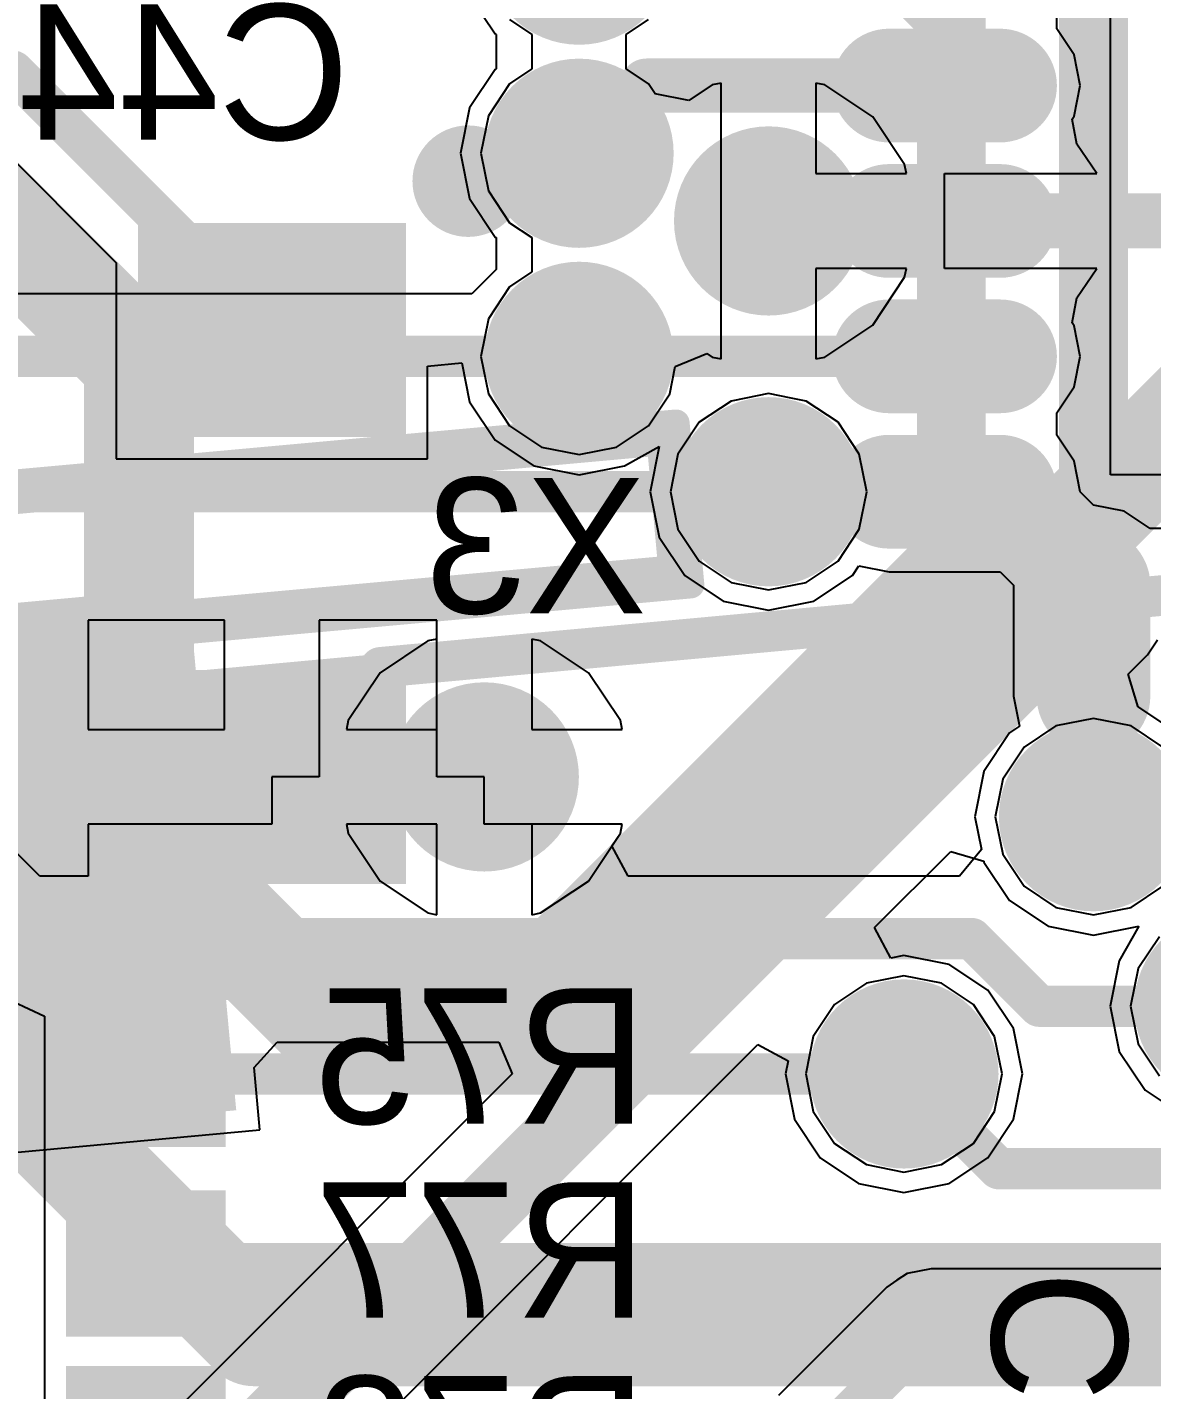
# Model space of a CAD drawing. Header units: millimetres. Extents: x 6 to 417, y 41 to 311.
# Drawn here: x 93.46 to 97.62, y 103.38 to 108.42 of the extents above; entities that cross this region are included whole.
import ezdxf

# ---------------------------------------------------------------- set-up
doc = ezdxf.new("R2010")
doc.units = ezdxf.units.MM
for name, color, linetype in [('BottomLayer', 5, 'Continuous'), ('BottomOverlay', 54, 'Continuous'), ('BottomPaste', 16, 'Continuous'), ('BottomSolder', 6, 'Continuous'), ('DrillDrawing', 1, 'Continuous'), ('KeepOutLayer', 6, 'Continuous'), ('Mechanical4', 56, 'Continuous'), ('MidLayer1', 16, 'Continuous'), ('MidLayer2', 76, 'Continuous'), ('MultiLayer', 9, 'Continuous'), ('TopLayer', 1, 'Continuous'), ('TopOverlay', 2, 'Continuous'), ('TopSolder', 216, 'Continuous')]:
    doc.layers.add(name, color=color, linetype=linetype)

msp = doc.modelspace()

# ---------------------------------------------------------------- linework, layer by layer
at = {"layer": 'BottomLayer'}
for p, q in [((97.4625, 106.7625), (97.4625, 109.1625)), ((97.2641, 108.4091), (97.2641, 108.4909)), ((97.3282, 108.3132), (97.2641, 108.4091)), ((97.3507, 108.2), (97.3282, 108.3132)), ((97.3282, 108.0868), (97.3507, 108.2)), ((97.3208, 108.0758), (97.3282, 108.0868)), ((97.3391, 107.9841), (97.3208, 108.0758)), ((93.3139, 108.0224), (93.7905, 107.5458)), ((97.4119, 107.875), (97.3391, 107.9841)), ((97.3391, 107.9841), (97.3391, 107.9841)), ((97.3391, 107.9841), (97.3391, 107.9841)), ((96.85, 107.525), (96.85, 107.875)), ((96.85, 107.875), (97.4119, 107.875)), ((93.7905, 107.5458), (93.7905, 106.8219)), ((97.4119, 107.525), (96.85, 107.525)), ((97.3391, 107.4159), (97.4119, 107.525)), ((97.3208, 107.3242), (97.3391, 107.4159)), ((97.3391, 107.4159), (97.3391, 107.4159)), ((97.3391, 107.4159), (97.3391, 107.4159)), ((97.3282, 107.3132), (97.3208, 107.3242)), ((97.3507, 107.2), (97.3282, 107.3132)), ((94.9405, 107.1639), (95.0669, 107.1763)), ((95.0669, 107.1763), (95.0955, 107.0325)), ((97.3282, 107.0868), (97.3507, 107.2)), ((94.9405, 106.8219), (94.9405, 107.1639)), ((97.2641, 106.9909), (97.3282, 107.0868)), ((95.0955, 107.0325), (95.1904, 106.8904)), ((97.2641, 106.9091), (97.2641, 106.9909)), ((95.1904, 106.8904), (95.3325, 106.7955)), ((97.3282, 106.8132), (97.2641, 106.9091)), ((93.7905, 106.8219), (94.9405, 106.8219)), ((95.6676, 106.7955), (95.7955, 106.8675)), ((95.7955, 106.8675), (95.7622, 106.7)), ((95.7955, 106.8675), (95.7955, 106.8675)), ((95.3325, 106.7955), (95.5, 106.7622)), ((95.5, 106.7622), (95.6676, 106.7955)), ((95.6676, 106.7955), (95.6676, 106.7955)), ((95.6676, 106.7955), (95.6676, 106.7955)), ((95.6676, 106.7955), (95.6676, 106.7955)), ((95.6676, 106.7955), (95.6676, 106.7955)), ((95.6676, 106.7955), (95.6676, 106.7955)), ((95.6676, 106.7955), (95.6676, 106.7955)), ((97.3507, 106.7), (97.3282, 106.8132)), ((99.8625, 106.7625), (97.4625, 106.7625)), ((95.7622, 106.7), (95.7955, 106.5325)), ((97.4, 106.6507), (97.3507, 106.7)), ((97.5132, 106.6282), (97.4, 106.6507)), ((97.6091, 106.5641), (97.5132, 106.6282)), ((95.7955, 106.5325), (95.8904, 106.3904)), ((97.6909, 106.5641), (97.6091, 106.5641)), ((96.5096, 106.3904), (96.5337, 106.4265)), ((96.5337, 106.4265), (96.645, 106.4043)), ((95.8904, 106.3904), (96.0325, 106.2955)), ((96.3675, 106.2955), (96.5096, 106.3904)), ((96.645, 106.4043), (97.055, 106.4043)), ((97.055, 106.4043), (97.1043, 106.355)), ((97.1043, 106.355), (97.1043, 105.945)), ((96.0325, 106.2955), (96.2, 106.2622)), ((96.2, 106.2622), (96.3675, 106.2955)), ((94.1905, 106.2259), (93.6865, 106.2259)), ((93.6865, 106.2259), (93.6865, 105.8219)), ((94.1905, 105.8219), (94.1905, 106.2259)), ((94.975, 106.2259), (94.5405, 106.2259)), ((94.5405, 106.2259), (94.5405, 105.6469)), ((94.975, 105.6469), (94.975, 106.2259)), ((95.3581, 106.1494), (95.325, 106.156)), ((95.325, 106.156), (95.325, 105.8219)), ((95.5346, 106.0315), (95.3581, 106.1494)), ((95.6525, 105.8551), (95.5346, 106.0315)), ((97.1043, 105.945), (97.1265, 105.8337)), ((93.6865, 105.8219), (94.1905, 105.8219)), ((95.325, 105.8219), (95.659, 105.8219)), ((95.659, 105.8219), (95.6525, 105.8551)), ((97.1265, 105.8337), (97.0904, 105.8096)), ((97.0904, 105.8096), (96.9955, 105.6675)), ((96.9955, 105.6675), (96.9622, 105.5)), ((94.5405, 105.6469), (94.3655, 105.6469)), ((94.3655, 105.6469), (94.3655, 105.4719)), ((95.15, 105.6469), (94.975, 105.6469)), ((95.15, 105.4719), (95.15, 105.6469)), ((94.3655, 105.4719), (93.6865, 105.4719)), ((93.6865, 105.4719), (93.6865, 105.2806)), ((95.659, 105.4719), (95.15, 105.4719)), ((95.6525, 105.4388), (95.659, 105.4719)), ((96.9622, 105.5), (96.9863, 105.3788)), ((95.6216, 105.3926), (95.6525, 105.4388)), ((93.508, 105.2806), (93.3905, 105.3981)), ((95.6815, 105.2806), (95.6216, 105.3926)), ((96.9863, 105.3788), (96.9057, 105.2806)), ((93.6865, 105.2806), (93.508, 105.2806)), ((96.9057, 105.2806), (95.6815, 105.2806)), ((93.4102, 104.8175), (93.525, 104.7632)), ((93.525, 104.7632), (93.525, 104.2)), ((93.525, 104.2), (93.525, 103.5)), ((93.525, 103.5), (93.525, 102.852))]:
    msp.add_line(p, q, dxfattribs=at)
for points, const_width in [([(92.8034, 108.2531), (93.4094, 108.2531)], 0.1524), ([(93.4094, 108.2531), (94.3655, 107.2969)], 0.1524), ([(96.645, 108.2), (97.055, 108.2)], 0.28), ([(95.5, 107.95), (95.75, 108.2)], 0.2), ([(95.75, 108.2), (96.85, 108.2)], 0.2), ([(96.645, 107.7), (97.055, 107.7)], 0.28), ([(96.2, 107.7), (97.675, 107.7)], 0.2032), ([(96.645, 107.2), (97.055, 107.2)], 0.28), ([(95.5, 107.2), (96.85, 107.2)], 0.1524), ([(96.645, 106.7), (97.055, 106.7)], 0.28), ([(96.2, 106.7), (96.85, 106.7)], 0.1524), ([(97.4, 105.945), (97.4, 106.355)], 0.28), ([(97.4, 105.5), (97.4, 106.15)], 0.1524), ([(94.3655, 105.6469), (95.15, 105.6469)], 0.254), ([(92.8155, 105.6469), (93.4125, 105.05)], 0.1524), ([(93.4125, 105.05), (96.95, 105.05)], 0.1524), ([(96.95, 105.05), (97.2, 104.8)], 0.1524), ([(97.2, 104.8), (97.9, 104.8)], 0.1524), ([(93.9, 104.55), (96.7, 104.55)], 0.1524), ([(93.9, 103.85), (98.45, 103.85)], 0.1524)]:
    msp.add_lwpolyline(points, dxfattribs=dict(at, const_width=const_width))
for points, const_width in [([(93.3713, 108.2531, 1), (93.4475, 108.2531, 1)], 0.0762), ([(93.3713, 108.2531, 1), (93.4475, 108.2531, 1)], 0.0762), ([(96.575, 108.2, 1), (96.715, 108.2, 1)], 0.14), ([(96.985, 108.2, 1), (97.125, 108.2, 1)], 0.14), ([(95.7, 108.2, 1), (95.8, 108.2, 1)], 0.1), ([(95.7, 108.2, 1), (95.8, 108.2, 1)], 0.1), ([(96.8, 108.2, 1), (96.9, 108.2, 1)], 0.1), ([(95.3603, 107.95, 1), (95.6397, 107.95, 1)], 0.2794), ([(95.45, 107.95, 1), (95.55, 107.95, 1)], 0.1), ([(96.0603, 107.7, 1), (96.3397, 107.7, 1)], 0.2794), ([(96.575, 107.7, 1), (96.715, 107.7, 1)], 0.14), ([(96.985, 107.7, 1), (97.125, 107.7, 1)], 0.14), ([(96.1492, 107.7, 1), (96.2508, 107.7, 1)], 0.1016), ([(97.6242, 107.7, 1), (97.7258, 107.7, 1)], 0.1016), ([(95.3603, 107.2, 1), (95.6397, 107.2, 1)], 0.2794), ([(94.3274, 107.2969, 1), (94.4036, 107.2969, 1)], 0.0762), ([(96.575, 107.2, 1), (96.715, 107.2, 1)], 0.14), ([(96.985, 107.2, 1), (97.125, 107.2, 1)], 0.14), ([(95.4619, 107.2, 1), (95.5381, 107.2, 1)], 0.0762), ([(96.8119, 107.2, 1), (96.8881, 107.2, 1)], 0.0762), ([(96.0603, 106.7, 1), (96.3397, 106.7, 1)], 0.2794), ([(96.575, 106.7, 1), (96.715, 106.7, 1)], 0.14), ([(96.985, 106.7, 1), (97.125, 106.7, 1)], 0.14), ([(96.1619, 106.7, 1), (96.2381, 106.7, 1)], 0.0762), ([(96.8119, 106.7, 1), (96.8881, 106.7, 1)], 0.0762), ([(97.33, 106.355, 1), (97.47, 106.355, 1)], 0.14), ([(97.3619, 106.15, 1), (97.4381, 106.15, 1)], 0.0762), ([(97.33, 105.945, 1), (97.47, 105.945, 1)], 0.14), ([(95.0103, 105.6469, 1), (95.2897, 105.6469, 1)], 0.2794), ([(94.302, 105.6469, 1), (94.429, 105.6469, 1)], 0.127), ([(95.0865, 105.6469, 1), (95.2135, 105.6469, 1)], 0.127), ([(97.2603, 105.5, 1), (97.5397, 105.5, 1)], 0.2794), ([(97.3619, 105.5, 1), (97.4381, 105.5, 1)], 0.0762), ([(93.3744, 105.05, 1), (93.4506, 105.05, 1)], 0.0762), ([(93.3744, 105.05, 1), (93.4506, 105.05, 1)], 0.0762), ([(96.9119, 105.05, 1), (96.9881, 105.05, 1)], 0.0762), ([(96.9119, 105.05, 1), (96.9881, 105.05, 1)], 0.0762), ([(97.1619, 104.8, 1), (97.2381, 104.8, 1)], 0.0762), ([(97.1619, 104.8, 1), (97.2381, 104.8, 1)], 0.0762), ([(96.5603, 104.55, 1), (96.8397, 104.55, 1)], 0.2794), ([(93.8619, 104.55, 1), (93.9381, 104.55, 1)], 0.0762), ([(96.6619, 104.55, 1), (96.7381, 104.55, 1)], 0.0762), ([(93.8619, 103.85, 1), (93.9381, 103.85, 1)], 0.0762)]:
    msp.add_lwpolyline(points, format="xyb", close=True, dxfattribs=dict(at, const_width=const_width))
for points in [[(94.7905, 107.6219), (93.9405, 107.6219), (94.7905, 106.9719), (93.9405, 106.9719)], [(94.7905, 105.9719), (93.9405, 105.9719), (94.7905, 105.3219), (93.9405, 105.3219)], [(93.675, 104.35), (94.125, 104.35), (93.675, 104.75), (94.125, 104.75)], [(93.675, 103.65), (94.125, 103.65), (93.675, 104.05), (94.125, 104.05)], [(93.675, 103.002), (94.125, 103.002), (93.675, 103.402), (94.125, 103.402)]]:
    msp.add_solid(points, dxfattribs=at)
at = {"layer": 'BottomOverlay'}
for points, const_width in [([(95.1464, 107.8469, 1), (95.0346, 107.8469, 1)], 0.3), ([(94.9596, 107.8469, 1), (95.1096, 107.8469, 1)], 0.15), ([(95.0714, 107.8469, 1), (95.2214, 107.8469, 1)], 0.15)]:
    msp.add_lwpolyline(points, format="xyb", close=True, dxfattribs=dict(at, const_width=const_width))
at = {"layer": 'BottomPaste', "const_width": 0.18}
for points in [[(96.645, 108.2), (97.055, 108.2)], [(96.645, 107.7), (97.055, 107.7)], [(96.645, 107.2), (97.055, 107.2)], [(96.645, 106.7), (97.055, 106.7)], [(97.4, 105.945), (97.4, 106.355)]]:
    msp.add_lwpolyline(points, dxfattribs=at)
at = {"layer": 'BottomPaste', "const_width": 0.09}
for points in [[(96.6, 108.2, 1), (96.69, 108.2, 1)], [(97.01, 108.2, 1), (97.1, 108.2, 1)], [(96.6, 107.7, 1), (96.69, 107.7, 1)], [(97.01, 107.7, 1), (97.1, 107.7, 1)], [(96.6, 107.2, 1), (96.69, 107.2, 1)], [(97.01, 107.2, 1), (97.1, 107.2, 1)], [(96.6, 106.7, 1), (96.69, 106.7, 1)], [(97.01, 106.7, 1), (97.1, 106.7, 1)], [(97.355, 106.355, 1), (97.445, 106.355, 1)], [(97.355, 105.945, 1), (97.445, 105.945, 1)]]:
    msp.add_lwpolyline(points, format="xyb", close=True, dxfattribs=at)
at = {"layer": 'BottomPaste'}
for points in [[(94.7405, 107.5719), (93.9905, 107.5719), (94.7405, 107.0219), (93.9905, 107.0219)], [(94.7405, 105.9219), (93.9905, 105.9219), (94.7405, 105.3719), (93.9905, 105.3719)], [(93.725, 104.4), (94.075, 104.4), (93.725, 104.7), (94.075, 104.7)], [(93.725, 103.7), (94.075, 103.7), (93.725, 104), (94.075, 104)]]:
    msp.add_solid(points, dxfattribs=at)
at = {"layer": 'BottomSolder'}
for points, const_width in [([(95.3253, 108.7, 1), (95.6747, 108.7, 1)], 0.3494), ([(96.54, 108.2, 1), (96.75, 108.2, 1)], 0.21), ([(96.95, 108.2, 1), (97.16, 108.2, 1)], 0.21), ([(95.3253, 107.95, 1), (95.6747, 107.95, 1)], 0.3494), ([(96.0253, 107.7, 1), (96.3747, 107.7, 1)], 0.3494), ([(96.54, 107.7, 1), (96.75, 107.7, 1)], 0.21), ([(96.95, 107.7, 1), (97.16, 107.7, 1)], 0.21), ([(95.3253, 107.2, 1), (95.6747, 107.2, 1)], 0.3494), ([(96.54, 107.2, 1), (96.75, 107.2, 1)], 0.21), ([(96.95, 107.2, 1), (97.16, 107.2, 1)], 0.21), ([(96.0253, 106.7, 1), (96.3747, 106.7, 1)], 0.3494), ([(96.54, 106.7, 1), (96.75, 106.7, 1)], 0.21), ([(96.95, 106.7, 1), (97.16, 106.7, 1)], 0.21), ([(97.295, 106.355, 1), (97.505, 106.355, 1)], 0.21), ([(97.295, 105.945, 1), (97.505, 105.945, 1)], 0.21), ([(94.9753, 105.6469, 1), (95.3247, 105.6469, 1)], 0.3494), ([(97.2253, 105.5, 1), (97.5747, 105.5, 1)], 0.3494), ([(97.7253, 104.8, 1), (98.0747, 104.8, 1)], 0.3494), ([(96.5253, 104.55, 1), (96.8747, 104.55, 1)], 0.3494)]:
    msp.add_lwpolyline(points, format="xyb", close=True, dxfattribs=dict(at, const_width=const_width))
at = {"layer": 'BottomSolder', "const_width": 0.42}
for points in [[(96.645, 108.2), (97.055, 108.2)], [(96.645, 107.7), (97.055, 107.7)], [(96.645, 107.2), (97.055, 107.2)], [(96.645, 106.7), (97.055, 106.7)], [(97.4, 105.945), (97.4, 106.355)]]:
    msp.add_lwpolyline(points, dxfattribs=at)
at = {"layer": 'BottomSolder'}
for points in [[(94.8605, 107.6919), (93.8705, 107.6919), (94.8605, 106.9019), (93.8705, 106.9019)], [(94.8605, 106.0419), (93.8705, 106.0419), (94.8605, 105.2519), (93.8705, 105.2519)], [(93.605, 104.28), (94.195, 104.28), (93.605, 104.82), (94.195, 104.82)], [(93.605, 103.58), (94.195, 103.58), (93.605, 104.12), (94.195, 104.12)], [(93.605, 102.932), (94.195, 102.932), (93.605, 103.472), (94.195, 103.472)]]:
    msp.add_solid(points, dxfattribs=at)
at = {"layer": 'DrillDrawing', "const_width": 0.1}
for points in [[(119.9857, 99, -39.996351), (119.9857, 101)], [(119.9819, 99, -39.98872), (119.9819, 101)]]:
    msp.add_lwpolyline(points, format="xyb", dxfattribs=at)
at = {"layer": 'DrillDrawing', "const_width": 0.1524}
for points in [[(95.4238, 107.95, 1), (95.5762, 107.95, 1)], [(96.1238, 107.7, 1), (96.2762, 107.7, 1)], [(95.4238, 107.2, 1), (95.5762, 107.2, 1)], [(96.1238, 106.7, 1), (96.2762, 106.7, 1)], [(95.0738, 105.6469, 1), (95.2262, 105.6469, 1)], [(97.3238, 105.5, 1), (97.4762, 105.5, 1)], [(96.6238, 104.55, 1), (96.7762, 104.55, 1)]]:
    msp.add_lwpolyline(points, format="xyb", close=True, dxfattribs=at)
at = {"layer": 'KeepOutLayer', "const_width": 0.1}
msp.add_lwpolyline([(119.9857, 99, -39.996351), (119.9857, 101)], format="xyb", dxfattribs=at)
at = {"layer": 'Mechanical4', "const_width": 0.1}
for points in [[(91.9321, 105.7906), (106.8692, 107.1632)], [(91.078, 106.5198), (95.8584, 106.9537)], [(95.7999, 106.8835), (95.8584, 106.9537)], [(95.8584, 106.9537), (95.9127, 106.3561)], [(91.1482, 106.4613), (95.7999, 106.8835)], [(95.7999, 106.8835), (95.8425, 106.4146)], [(91.6597, 106.035), (95.8425, 106.4146)], [(95.8425, 106.4146), (95.9127, 106.3561)], [(91.7298, 105.9765), (95.9127, 106.3561)]]:
    msp.add_lwpolyline(points, dxfattribs=at)
at = {"layer": 'Mechanical4', "const_width": 0.05}
for points in [[(95.8334, 106.9537, 1), (95.8834, 106.9537, 1)], [(95.8334, 106.9537, 1), (95.8834, 106.9537, 1)], [(95.8334, 106.9537, 1), (95.8834, 106.9537, 1)], [(95.7749, 106.8835, 1), (95.8249, 106.8835, 1)], [(95.7749, 106.8835, 1), (95.8249, 106.8835, 1)], [(95.7749, 106.8835, 1), (95.8249, 106.8835, 1)], [(95.8175, 106.4146, 1), (95.8675, 106.4146, 1)], [(95.8175, 106.4146, 1), (95.8675, 106.4146, 1)], [(95.8175, 106.4146, 1), (95.8675, 106.4146, 1)], [(95.8877, 106.3561, 1), (95.9377, 106.3561, 1)], [(95.8877, 106.3561, 1), (95.9377, 106.3561, 1)], [(95.8877, 106.3561, 1), (95.9377, 106.3561, 1)]]:
    msp.add_lwpolyline(points, format="xyb", close=True, dxfattribs=at)
at = {"layer": 'MidLayer1'}
for p, q in [((95.2436, 108.4436), (95.3261, 108.3885)), ((95.6739, 108.3885), (95.7564, 108.4436)), ((95.3261, 108.3885), (95.3261, 108.2615)), ((95.6739, 108.2615), (95.6739, 108.3885)), ((95.3261, 108.2615), (95.2436, 108.2064)), ((95.7564, 108.2064), (95.6739, 108.2615)), ((95.2436, 108.2064), (95.165, 108.0887)), ((95.781, 108.1695), (95.7564, 108.2064)), ((95.9919, 108.2025), (95.9055, 108.1448)), ((96.025, 108.209), (95.9919, 108.2025)), ((96.025, 107.7), (96.025, 108.209)), ((96.4081, 108.2025), (96.375, 108.209)), ((96.375, 108.209), (96.375, 107.875)), ((96.5846, 108.0846), (96.4081, 108.2025)), ((95.9055, 108.1448), (95.781, 108.1695)), ((95.165, 108.0887), (95.1374, 107.95)), ((96.7025, 107.9081), (96.5846, 108.0846)), ((95.1374, 107.95), (95.165, 107.8113)), ((96.709, 107.875), (96.7025, 107.9081)), ((96.375, 107.875), (96.709, 107.875)), ((95.165, 107.8113), (95.2436, 107.6936)), ((95.2436, 107.6936), (95.3261, 107.6385)), ((96.025, 107.191), (96.025, 107.7)), ((95.3261, 107.6385), (95.3261, 107.5115)), ((96.709, 107.525), (96.375, 107.525)), ((96.375, 107.525), (96.375, 107.191)), ((96.7025, 107.4919), (96.709, 107.525)), ((95.3261, 107.5115), (95.2436, 107.4564)), ((96.5846, 107.3154), (96.7025, 107.4919)), ((95.2436, 107.4564), (95.165, 107.3387)), ((95.165, 107.3387), (95.1374, 107.2)), ((96.4081, 107.1975), (96.5846, 107.3154)), ((95.1374, 107.2), (95.165, 107.0613)), ((95.855, 107.162), (95.9724, 107.2106)), ((95.9724, 107.2106), (95.9919, 107.1975)), ((95.9919, 107.1975), (96.025, 107.191)), ((96.375, 107.191), (96.4081, 107.1975)), ((95.835, 107.0613), (95.855, 107.162)), ((95.165, 107.0613), (95.2436, 106.9436)), ((95.7564, 106.9436), (95.835, 107.0613)), ((96.0613, 107.035), (95.9436, 106.9564)), ((96.116, 107.0459), (96.0613, 107.035)), ((96.2, 107.0626), (96.116, 107.0459)), ((96.116, 107.0459), (96.116, 107.0459)), ((96.284, 107.0459), (96.2, 107.0626)), ((96.3388, 107.035), (96.284, 107.0459)), ((96.284, 107.0459), (96.284, 107.0459)), ((96.4564, 106.9564), (96.3388, 107.035)), ((95.2436, 106.9436), (95.3613, 106.865)), ((95.6388, 106.865), (95.7564, 106.9436)), ((95.9436, 106.9564), (95.865, 106.8388)), ((96.535, 106.8388), (96.4564, 106.9564)), ((95.3613, 106.865), (95.5, 106.8374)), ((95.5, 106.8374), (95.6388, 106.865)), ((95.865, 106.8388), (95.8374, 106.7)), ((96.5626, 106.7), (96.535, 106.8388)), ((95.8374, 106.7), (95.865, 106.5613)), ((96.535, 106.5613), (96.5626, 106.7)), ((95.865, 106.5613), (95.9436, 106.4436)), ((96.4564, 106.4436), (96.535, 106.5613)), ((95.9436, 106.4436), (96.0613, 106.365)), ((96.3388, 106.365), (96.4564, 106.4436)), ((96.0613, 106.365), (96.2, 106.3374)), ((96.2, 106.3374), (96.3388, 106.365)), ((94.9419, 106.1494), (94.7654, 106.0315)), ((94.975, 106.156), (94.9419, 106.1494)), ((94.975, 105.8219), (94.975, 106.156)), ((95.3581, 106.1494), (95.325, 106.156)), ((95.325, 106.156), (95.325, 105.8219)), ((95.5346, 106.0315), (95.3581, 106.1494)), ((94.7654, 106.0315), (94.6475, 105.8551)), ((95.6525, 105.8551), (95.5346, 106.0315)), ((94.6475, 105.8551), (94.641, 105.8219)), ((94.641, 105.8219), (94.975, 105.8219)), ((95.325, 105.8219), (95.659, 105.8219)), ((95.659, 105.8219), (95.6525, 105.8551)), ((97.2613, 105.835), (97.1436, 105.7564)), ((97.4, 105.8626), (97.2613, 105.835)), ((97.5387, 105.835), (97.4, 105.8626)), ((97.6564, 105.7564), (97.5387, 105.835)), ((97.1436, 105.7564), (97.065, 105.6388)), ((97.065, 105.6388), (97.0374, 105.5)), ((94.975, 105.4719), (94.641, 105.4719)), ((94.641, 105.4719), (94.6475, 105.4388)), ((94.975, 105.1379), (94.975, 105.4719)), ((95.659, 105.4719), (95.325, 105.4719)), ((95.325, 105.4719), (95.325, 105.1379)), ((95.6525, 105.4388), (95.659, 105.4719)), ((97.0374, 105.5), (97.065, 105.3613)), ((94.6475, 105.4388), (94.7654, 105.2624)), ((95.5346, 105.2624), (95.6525, 105.4388)), ((97.065, 105.3613), (97.1436, 105.2436)), ((94.7654, 105.2624), (94.9419, 105.1445)), ((95.3581, 105.1445), (95.5346, 105.2624)), ((97.1436, 105.2436), (97.2613, 105.165)), ((97.5387, 105.165), (97.6564, 105.2436)), ((97.2613, 105.165), (97.4, 105.1374)), ((97.4, 105.1374), (97.5387, 105.165)), ((94.9419, 105.1445), (94.975, 105.1379)), ((95.325, 105.1379), (95.3581, 105.1445)), ((97.6436, 105.0564), (97.565, 104.9388)), ((96.7, 104.9126), (96.5613, 104.885)), ((96.8387, 104.885), (96.7, 104.9126)), ((97.565, 104.9388), (97.5374, 104.8)), ((96.5613, 104.885), (96.4436, 104.8064)), ((96.9564, 104.8064), (96.8387, 104.885)), ((96.4436, 104.8064), (96.365, 104.6887)), ((97.035, 104.6887), (96.9564, 104.8064)), ((97.5374, 104.8), (97.565, 104.6613)), ((96.365, 104.6887), (96.3374, 104.55)), ((97.0626, 104.55), (97.035, 104.6887)), ((97.565, 104.6613), (97.6436, 104.5436)), ((96.3374, 104.55), (96.365, 104.4113)), ((97.035, 104.4113), (97.0626, 104.55)), ((96.365, 104.4113), (96.4436, 104.2936)), ((96.9564, 104.2936), (97.035, 104.4113)), ((96.4436, 104.2936), (96.5613, 104.215)), ((96.8387, 104.215), (96.9564, 104.2936)), ((96.5613, 104.215), (96.7, 104.1874)), ((96.7, 104.1874), (96.8387, 104.215))]:
    msp.add_line(p, q, dxfattribs=at)
at = {"layer": 'MidLayer1', "const_width": 0.2794}
for points in [[(95.3603, 107.95, 1), (95.6397, 107.95, 1)], [(96.0603, 107.7, 1), (96.3397, 107.7, 1)], [(95.3603, 107.2, 1), (95.6397, 107.2, 1)], [(96.0603, 106.7, 1), (96.3397, 106.7, 1)], [(95.0103, 105.6469, 1), (95.2897, 105.6469, 1)], [(97.2603, 105.5, 1), (97.5397, 105.5, 1)], [(96.5603, 104.55, 1), (96.8397, 104.55, 1)]]:
    msp.add_lwpolyline(points, format="xyb", close=True, dxfattribs=at)
at = {"layer": 'MidLayer2'}
for points, const_width in [([(92.8034, 108.2531), (93.875, 107.1815)], 0.4064), ([(95.475, 104.7), (98.175, 107.4)], 0.4064), ([(93.875, 105.438), (93.875, 107.1815)], 0.4064), ([(92.2996, 105.6), (94.2996, 103.6)], 0.4064), ([(93.875, 105.438), (94.613, 104.7)], 0.4064), ([(94.613, 104.7), (95.475, 104.7)], 0.4064), ([(96.7, 104.55), (97.05, 104.2)], 0.1524), ([(97.05, 104.2), (99.3, 104.2)], 0.1524), ([(94.2996, 103.6), (100.6, 103.6)], 0.4064)]:
    msp.add_lwpolyline(points, dxfattribs=dict(at, const_width=const_width))
for points, const_width in [([(95.3603, 107.95, 1), (95.6397, 107.95, 1)], 0.2794), ([(96.0603, 107.7, 1), (96.3397, 107.7, 1)], 0.2794), ([(95.3603, 107.2, 1), (95.6397, 107.2, 1)], 0.2794), ([(93.7734, 107.1815, 1), (93.9766, 107.1815, 1)], 0.2032), ([(93.7734, 107.1815, 1), (93.9766, 107.1815, 1)], 0.2032), ([(96.0603, 106.7, 1), (96.3397, 106.7, 1)], 0.2794), ([(95.0103, 105.6469, 1), (95.2897, 105.6469, 1)], 0.2794), ([(97.2603, 105.5, 1), (97.5397, 105.5, 1)], 0.2794), ([(93.7734, 105.438, 1), (93.9766, 105.438, 1)], 0.2032), ([(93.7734, 105.438, 1), (93.9766, 105.438, 1)], 0.2032), ([(94.5114, 104.7, 1), (94.7146, 104.7, 1)], 0.2032), ([(94.5114, 104.7, 1), (94.7146, 104.7, 1)], 0.2032), ([(95.3734, 104.7, 1), (95.5766, 104.7, 1)], 0.2032), ([(95.3734, 104.7, 1), (95.5766, 104.7, 1)], 0.2032), ([(96.5603, 104.55, 1), (96.8397, 104.55, 1)], 0.2794), ([(96.6619, 104.55, 1), (96.7381, 104.55, 1)], 0.0762), ([(97.0119, 104.2, 1), (97.0881, 104.2, 1)], 0.0762), ([(97.0119, 104.2, 1), (97.0881, 104.2, 1)], 0.0762), ([(94.198, 103.6, 1), (94.4012, 103.6, 1)], 0.2032), ([(94.198, 103.6, 1), (94.4012, 103.6, 1)], 0.2032)]:
    msp.add_lwpolyline(points, format="xyb", close=True, dxfattribs=dict(at, const_width=const_width))
at = {"layer": 'MultiLayer', "const_width": 0.2794}
for points in [[(95.3603, 107.95, 1), (95.6397, 107.95, 1)], [(96.0603, 107.7, 1), (96.3397, 107.7, 1)], [(95.3603, 107.2, 1), (95.6397, 107.2, 1)], [(96.0603, 106.7, 1), (96.3397, 106.7, 1)], [(95.0103, 105.6469, 1), (95.2897, 105.6469, 1)], [(97.2603, 105.5, 1), (97.5397, 105.5, 1)], [(96.5603, 104.55, 1), (96.8397, 104.55, 1)]]:
    msp.add_lwpolyline(points, format="xyb", close=True, dxfattribs=at)
at = {"layer": 'TopLayer'}
for p, q in [((95.0955, 108.5325), (95.1904, 108.3904)), ((95.1904, 108.3904), (95.1933, 108.3885)), ((95.1933, 108.3885), (95.1933, 108.2615)), ((95.1904, 108.2596), (95.0955, 108.1175)), ((95.1933, 108.2615), (95.1904, 108.2596)), ((95.0955, 108.1175), (95.0622, 107.95)), ((95.0622, 107.95), (95.0955, 107.7825)), ((95.0955, 107.7825), (95.1904, 107.6404)), ((95.1904, 107.6404), (95.1933, 107.6385)), ((95.1933, 107.6385), (95.1933, 107.5204)), ((95.1933, 107.5204), (95.1035, 107.4306)), ((95.1035, 107.4306), (91.125, 107.4306)), ((97.5997, 106.0983), (97.6364, 106.1532)), ((97.528, 106.0266), (97.5997, 106.0983)), ((97.5997, 106.0983), (97.5997, 106.0983)), ((97.5648, 105.905), (97.528, 106.0266)), ((97.5675, 105.9045), (97.5648, 105.905)), ((97.7096, 105.8096), (97.5675, 105.9045)), ((96.5916, 105.0902), (96.8734, 105.372)), ((96.8734, 105.372), (96.995, 105.3352)), ((96.995, 105.3352), (96.9955, 105.3325)), ((96.9955, 105.3325), (97.0904, 105.1904)), ((97.0904, 105.1904), (97.2325, 105.0955)), ((96.6514, 104.9781), (96.5916, 105.0902)), ((97.2325, 105.0955), (97.4, 105.0622)), ((97.4, 105.0622), (97.5675, 105.0955)), ((97.5675, 105.0955), (97.4955, 104.9676)), ((97.5675, 105.0955), (97.5675, 105.0955)), ((96.7, 104.9878), (96.6514, 104.9781)), ((96.8675, 104.9545), (96.7, 104.9878)), ((97.4955, 104.9676), (97.4622, 104.8)), ((97.4955, 104.9676), (97.4955, 104.9676)), ((97.4955, 104.9676), (97.4955, 104.9676)), ((97.4955, 104.9676), (97.4955, 104.9676)), ((97.0096, 104.8596), (96.8675, 104.9545)), ((97.1045, 104.7175), (97.0096, 104.8596)), ((97.4622, 104.8), (97.4955, 104.6325)), ((97.1378, 104.55), (97.1045, 104.7175)), ((93.4824, 101.981), (96.1598, 104.6584)), ((94.2995, 104.5738), (94.3851, 104.6676)), ((94.3851, 104.6676), (95.2042, 104.6676)), ((95.2042, 104.6676), (95.2528, 104.5502)), ((96.1598, 104.6584), (96.2718, 104.5986)), ((97.4955, 104.6325), (97.5904, 104.4904)), ((94.3206, 104.3436), (94.2995, 104.5738)), ((96.2718, 104.5986), (96.2622, 104.55)), ((95.2528, 104.5502), (93.0003, 102.2977)), ((96.2622, 104.55), (96.2955, 104.3825)), ((97.1045, 104.3825), (97.1378, 104.55)), ((97.5904, 104.4904), (97.7325, 104.3955)), ((96.2955, 104.3825), (96.3904, 104.2404)), ((97.0096, 104.2404), (97.1045, 104.3825)), ((92.8119, 104.2049), (94.3206, 104.3436)), ((96.3904, 104.2404), (96.5325, 104.1455)), ((96.8675, 104.1455), (97.0096, 104.2404)), ((96.5325, 104.1455), (96.7, 104.1122)), ((96.7, 104.1122), (96.8675, 104.1455)), ((96.7117, 103.8131), (96.6743, 103.7881)), ((96.8, 103.8306), (96.7117, 103.8131)), ((97.8045, 103.8306), (96.8, 103.8306)), ((96.6369, 103.7631), (96.2369, 103.3631)), ((96.6743, 103.7881), (96.6369, 103.7631))]:
    msp.add_line(p, q, dxfattribs=at)
for points, const_width in [([(97.4, 106.298), (97.4, 109.075)], 0.254), ([(96.625, 108.7), (96.875, 108.45)], 0.254), ([(96.875, 106.473), (96.875, 108.45)], 0.254), ([(91.125, 107.2), (95.5, 107.2)], 0.1524), ([(91.4, 106.7), (96.2, 106.7)], 0.1524), ([(95.352, 104.95), (96.875, 106.473)], 0.254), ([(93.2, 102.098), (97.4, 106.298)], 0.254), ([(97.4, 105.5), (97.784, 105.5)], 0.1524), ([(93.0871, 104.95), (95.352, 104.95)], 0.254), ([(96.4, 103.2), (96.8, 103.6)], 0.1524), ([(96.8, 103.6), (97.9, 103.6)], 0.1524)]:
    msp.add_lwpolyline(points, dxfattribs=dict(at, const_width=const_width))
for points, const_width in [([(96.8115, 108.45, 1), (96.9385, 108.45, 1)], 0.127), ([(96.8115, 108.45, 1), (96.9385, 108.45, 1)], 0.127), ([(95.3603, 107.95, 1), (95.6397, 107.95, 1)], 0.2794), ([(96.0603, 107.7, 1), (96.3397, 107.7, 1)], 0.2794), ([(95.3603, 107.2, 1), (95.6397, 107.2, 1)], 0.2794), ([(95.4619, 107.2, 1), (95.5381, 107.2, 1)], 0.0762), ([(96.0603, 106.7, 1), (96.3397, 106.7, 1)], 0.2794), ([(96.1619, 106.7, 1), (96.2381, 106.7, 1)], 0.0762), ([(96.8115, 106.473, 1), (96.9385, 106.473, 1)], 0.127), ([(96.8115, 106.473, 1), (96.9385, 106.473, 1)], 0.127), ([(97.3365, 106.298, 1), (97.4635, 106.298, 1)], 0.127), ([(97.3365, 106.298, 1), (97.4635, 106.298, 1)], 0.127), ([(95.0103, 105.6469, 1), (95.2897, 105.6469, 1)], 0.2794), ([(97.2603, 105.5, 1), (97.5397, 105.5, 1)], 0.2794), ([(97.3619, 105.5, 1), (97.4381, 105.5, 1)], 0.0762), ([(95.2885, 104.95, 1), (95.4155, 104.95, 1)], 0.127), ([(95.2885, 104.95, 1), (95.4155, 104.95, 1)], 0.127), ([(96.5603, 104.55, 1), (96.8397, 104.55, 1)], 0.2794), ([(96.7619, 103.6, 1), (96.8381, 103.6, 1)], 0.0762), ([(96.7619, 103.6, 1), (96.8381, 103.6, 1)], 0.0762)]:
    msp.add_lwpolyline(points, format="xyb", close=True, dxfattribs=dict(at, const_width=const_width))
msp.add_solid([(93.9928, 106.2716), (91.4037, 106.0337), (94.1575, 104.4792), (91.5685, 104.2413)], dxfattribs=at)
at = {"layer": 'TopOverlay', "const_width": 0.15}
msp.add_lwpolyline([(94.7662, 106.0515), (106.8653, 107.1632)], dxfattribs=at)
at = {"layer": 'TopOverlay', "const_width": 0.075}
msp.add_lwpolyline([(94.7287, 106.0515, 1), (94.8037, 106.0515, 1)], format="xyb", close=True, dxfattribs=at)
at = {"layer": 'TopSolder'}
msp.add_solid([(94.0561, 106.3478), (91.3276, 106.097), (94.2337, 104.4159), (91.5052, 104.1652)], dxfattribs=at)

# ---------------------------------------------------------------- texts
at = {"layer": 'BottomOverlay', "text_generation_flag": 2}
for s, rotation, p in [('C44', 360, (94.6521, 108)), ('X3', 360, (95.75, 106.251)), ('R75', 360, (95.75, 104.366)), ('R77', 360, (95.75, 103.65)), ('C61', 90, (97.525, 103.825)), ('R78', 360, (95.75, 102.934))]:
    msp.add_text(s, height=0.5, rotation=rotation, dxfattribs=at).set_placement(p)

doc.saveas('drawing.dxf')
